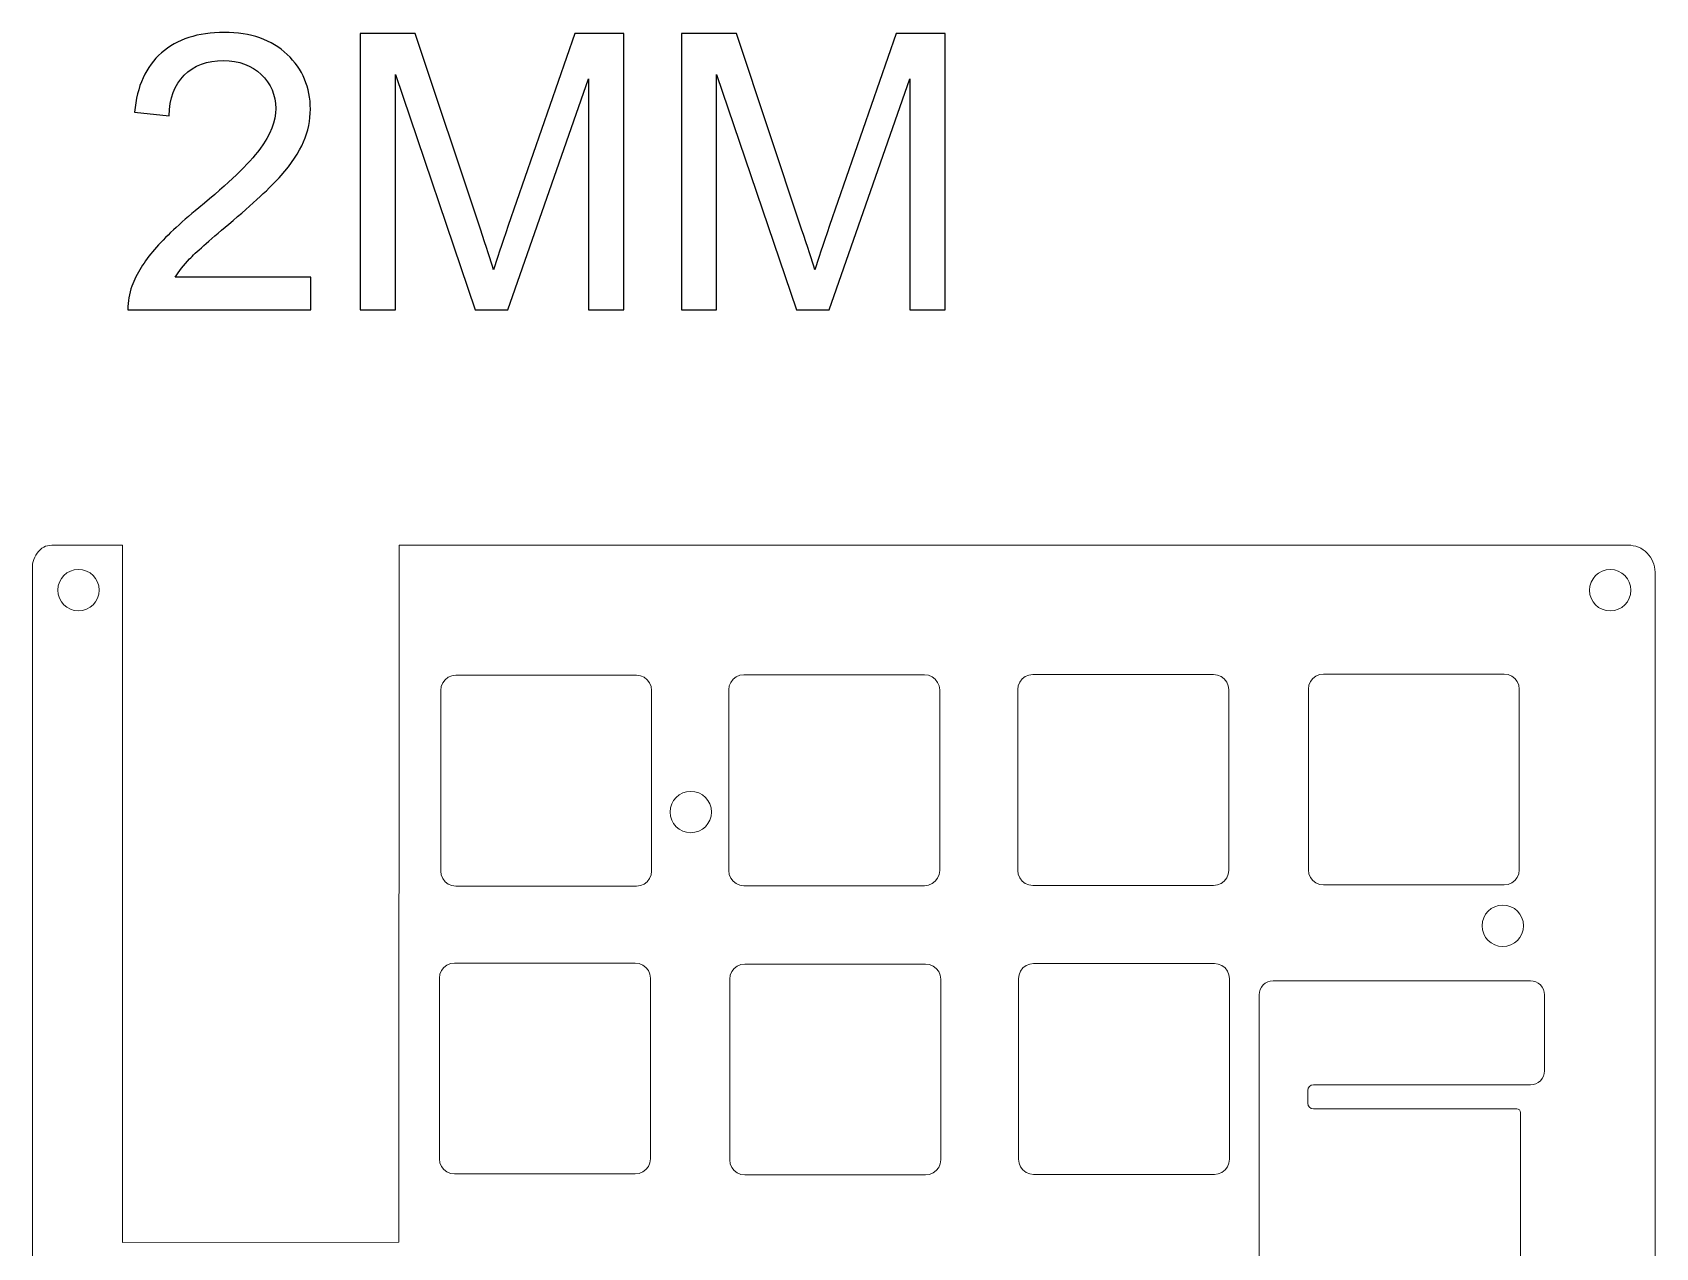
# Model space of a CAD drawing. Header units: centimetres. Extents: x -108 to -8, y -16 to 21.
# Drawn here: x -33.93 to -23.24, y 12.73 to 20.74 of the extents above; entities that cross this region are included whole.
import ezdxf

# ---------------------------------------------------------------- set-up
doc = ezdxf.new("R2010")
doc.units = ezdxf.units.CM
doc.header["$MEASUREMENT"] = 0
doc.layers.add('Layer 1', color=7, linetype='Continuous')

msp = doc.modelspace()

# ---------------------------------------------------------------- linework, layer by layer
at = {"layer": 'Layer 1', "color": 250, "lineweight": 20}
for centre in [(-33.62757, 17.06391), (-23.54153, 17.06299)]:
    msp.add_ellipse(centre, major_axis=(0, 0.13625), ratio=1, dxfattribs=at)
at = {"layer": 'Layer 1', "color": 250}
for points, knots in [([(-32.09788, 19.12447), (-32.09788, 19.12447), (-32.09788, 18.91111), (-32.09788, 18.91111), (-32.09788, 18.91111), (-33.30184, 18.91111), (-33.30184, 18.91111), (-33.30353, 18.96487), (-33.29464, 19.01652), (-33.27559, 19.06647), (-33.24469, 19.14818), (-33.19516, 19.22903), (-33.127, 19.3082), (-33.05885, 19.38736), (-32.96148, 19.4788), (-32.8349, 19.58252), (-32.63805, 19.74465), (-32.50428, 19.87292), (-32.43443, 19.96775), (-32.36416, 20.06258), (-32.32902, 20.15232), (-32.32902, 20.23699), (-32.32902, 20.32547), (-32.36077, 20.39997), (-32.42427, 20.46093), (-32.48777, 20.52147), (-32.57074, 20.55195), (-32.67277, 20.55195), (-32.78072, 20.55195), (-32.86708, 20.51978), (-32.93185, 20.45543), (-32.99662, 20.39151), (-33.02921, 20.30261), (-33.03006, 20.18873), (-33.03006, 20.18873), (-33.25866, 20.21159), (-33.25866, 20.21159), (-33.243, 20.38262), (-33.18373, 20.513), (-33.08128, 20.60275), (-32.97841, 20.6925), (-32.84083, 20.73737), (-32.66769, 20.73737), (-32.49327, 20.73737), (-32.35484, 20.68911), (-32.25324, 20.59217), (-32.15122, 20.49522), (-32.10042, 20.375), (-32.10042, 20.23191), (-32.10042, 20.1591), (-32.11524, 20.08755), (-32.14529, 20.01728), (-32.17493, 19.94658), (-32.22446, 19.8725), (-32.29346, 19.79461), (-32.36289, 19.71714), (-32.47761, 19.61003), (-32.63763, 19.47457), (-32.77183, 19.36196), (-32.85819, 19.28576), (-32.89629, 19.24554), (-32.93439, 19.20533), (-32.96571, 19.16511), (-32.99069, 19.12447), (-32.99069, 19.12447), (-32.09788, 19.12447), (-32.09788, 19.12447)], [0, 0, 0, 0, 0.04545455, 0.04545455, 0.04545455, 0.09090909, 0.09090909, 0.09090909, 0.13636364, 0.13636364, 0.13636364, 0.18181818, 0.18181818, 0.18181818, 0.22727273, 0.22727273, 0.22727273, 0.27272727, 0.27272727, 0.27272727, 0.31818182, 0.31818182, 0.31818182, 0.36363636, 0.36363636, 0.36363636, 0.40909091, 0.40909091, 0.40909091, 0.45454545, 0.45454545, 0.45454545, 0.5, 0.5, 0.5, 0.54545455, 0.54545455, 0.54545455, 0.59090909, 0.59090909, 0.59090909, 0.63636364, 0.63636364, 0.63636364, 0.68181818, 0.68181818, 0.68181818, 0.72727273, 0.72727273, 0.72727273, 0.77272727, 0.77272727, 0.77272727, 0.81818182, 0.81818182, 0.81818182, 0.86363636, 0.86363636, 0.86363636, 0.90909091, 0.90909091, 0.90909091, 0.95454545, 0.95454545, 0.95454545, 1, 1, 1, 1]), ([(-31.77234, 18.91111), (-31.77234, 18.91111), (-31.77234, 20.72975), (-31.77234, 20.72975), (-31.77234, 20.72975), (-31.41166, 20.72975), (-31.41166, 20.72975), (-31.41166, 20.72975), (-30.98155, 19.44239), (-30.98155, 19.44239), (-30.94176, 19.32259), (-30.91297, 19.23284), (-30.89477, 19.17315), (-30.87403, 19.23919), (-30.84143, 19.33656), (-30.7974, 19.46483), (-30.7974, 19.46483), (-30.35968, 20.72975), (-30.35968, 20.72975), (-30.35968, 20.72975), (-30.03752, 20.72975), (-30.03752, 20.72975), (-30.03752, 20.72975), (-30.03752, 18.91111), (-30.03752, 18.91111), (-30.03752, 18.91111), (-30.26866, 18.91111), (-30.26866, 18.91111), (-30.26866, 18.91111), (-30.26866, 20.43257), (-30.26866, 20.43257), (-30.26866, 20.43257), (-30.79952, 18.91111), (-30.79952, 18.91111), (-30.79952, 18.91111), (-31.01627, 18.91111), (-31.01627, 18.91111), (-31.01627, 18.91111), (-31.5412, 20.46051), (-31.5412, 20.46051), (-31.5412, 20.46051), (-31.5412, 18.91111), (-31.5412, 18.91111), (-31.5412, 18.91111), (-31.77234, 18.91111), (-31.77234, 18.91111)], [0, 0, 0, 0, 0.06666667, 0.06666667, 0.06666667, 0.13333333, 0.13333333, 0.13333333, 0.2, 0.2, 0.2, 0.26666667, 0.26666667, 0.26666667, 0.33333333, 0.33333333, 0.33333333, 0.4, 0.4, 0.4, 0.46666667, 0.46666667, 0.46666667, 0.53333333, 0.53333333, 0.53333333, 0.6, 0.6, 0.6, 0.66666667, 0.66666667, 0.66666667, 0.73333333, 0.73333333, 0.73333333, 0.8, 0.8, 0.8, 0.86666667, 0.86666667, 0.86666667, 0.93333333, 0.93333333, 0.93333333, 1, 1, 1, 1]), ([(-29.65652, 18.91111), (-29.65652, 18.91111), (-29.65652, 20.72975), (-29.65652, 20.72975), (-29.65652, 20.72975), (-29.29584, 20.72975), (-29.29584, 20.72975), (-29.29584, 20.72975), (-28.86573, 19.44239), (-28.86573, 19.44239), (-28.82594, 19.32259), (-28.79715, 19.23284), (-28.77895, 19.17315), (-28.75821, 19.23919), (-28.72561, 19.33656), (-28.68158, 19.46483), (-28.68158, 19.46483), (-28.24386, 20.72975), (-28.24386, 20.72975), (-28.24386, 20.72975), (-27.9217, 20.72975), (-27.9217, 20.72975), (-27.9217, 20.72975), (-27.9217, 18.91111), (-27.9217, 18.91111), (-27.9217, 18.91111), (-28.15284, 18.91111), (-28.15284, 18.91111), (-28.15284, 18.91111), (-28.15284, 20.43257), (-28.15284, 20.43257), (-28.15284, 20.43257), (-28.6837, 18.91111), (-28.6837, 18.91111), (-28.6837, 18.91111), (-28.90045, 18.91111), (-28.90045, 18.91111), (-28.90045, 18.91111), (-29.42538, 20.46051), (-29.42538, 20.46051), (-29.42538, 20.46051), (-29.42538, 18.91111), (-29.42538, 18.91111), (-29.42538, 18.91111), (-29.65652, 18.91111), (-29.65652, 18.91111)], [0, 0, 0, 0, 0.06666667, 0.06666667, 0.06666667, 0.13333333, 0.13333333, 0.13333333, 0.2, 0.2, 0.2, 0.26666667, 0.26666667, 0.26666667, 0.33333333, 0.33333333, 0.33333333, 0.4, 0.4, 0.4, 0.46666667, 0.46666667, 0.46666667, 0.53333333, 0.53333333, 0.53333333, 0.6, 0.6, 0.6, 0.66666667, 0.66666667, 0.66666667, 0.73333333, 0.73333333, 0.73333333, 0.8, 0.8, 0.8, 0.86666667, 0.86666667, 0.86666667, 0.93333333, 0.93333333, 0.93333333, 1, 1, 1, 1])]:
    msp.add_open_spline(points, degree=3, knots=knots, dxfattribs=at)
at = {"layer": 'Layer 1', "lineweight": 9}
for points, knots in [([(-33.77456, 17.36013), (-33.81498, 17.36013), (-33.85084, 17.35895), (-33.87942, 17.33037), (-33.908, 17.30179), (-33.93068, 17.26261), (-33.93068, 17.22219)], [0, 0, 0, 0, 0.5, 0.5, 0.5, 1, 1, 1, 1]), ([(-23.42422, 17.36013), (-23.42422, 17.36013), (-31.51511, 17.36013), (-31.51511, 17.36013), (-31.51511, 17.36013), (-31.51801, 12.76847), (-31.51801, 12.76847), (-31.51801, 12.76847), (-33.33792, 12.76731), (-33.33792, 12.76731), (-33.33792, 12.76731), (-33.33744, 17.36013), (-33.33744, 17.36013), (-33.33744, 17.36013), (-33.77456, 17.36013), (-33.77456, 17.36013)], [0, 0, 0, 0, 0.2, 0.2, 0.2, 0.4, 0.4, 0.4, 0.6, 0.6, 0.6, 0.8, 0.8, 0.8, 1, 1, 1, 1]), ([(-23.24642, 17.18233), (-23.24642, 17.22949), (-23.26516, 17.27471), (-23.2985, 17.30805), (-23.33184, 17.34139), (-23.37706, 17.36013), (-23.42422, 17.36013)], [0, 0, 0, 0, 0.5, 0.5, 0.5, 1, 1, 1, 1]), ([(-33.93068, 17.22219), (-33.93068, 17.22219), (-33.93068, 12.30837), (-33.93068, 12.30837), (-33.93068, 12.27469), (-33.91048, 12.2275), (-33.88667, 12.20369), (-33.86286, 12.17988), (-33.83055, 12.16649), (-33.79687, 12.16649)], [0, 0, 0, 0, 0.33333333, 0.33333333, 0.33333333, 0.66666667, 0.66666667, 0.66666667, 1, 1, 1, 1]), ([(-29.45931, 15.60207), (-29.45931, 15.67732), (-29.52031, 15.73832), (-29.59556, 15.73832), (-29.67081, 15.73832), (-29.73181, 15.67732), (-29.73181, 15.60207), (-29.73181, 15.52682), (-29.67081, 15.46582), (-29.59556, 15.46582), (-29.52031, 15.46582), (-29.45931, 15.52682), (-29.45931, 15.60207)], [0, 0, 0, 0, 0.25, 0.25, 0.25, 0.5, 0.5, 0.5, 0.75, 0.75, 0.75, 1, 1, 1, 1]), ([(-24.11261, 14.85277), (-24.11261, 14.92802), (-24.17361, 14.98902), (-24.24886, 14.98902), (-24.32411, 14.98902), (-24.38511, 14.92802), (-24.38511, 14.85277), (-24.38511, 14.77752), (-24.32411, 14.71652), (-24.24886, 14.71652), (-24.17361, 14.71652), (-24.11261, 14.77752), (-24.11261, 14.85277)], [0, 0, 0, 0, 0.25, 0.25, 0.25, 0.5, 0.5, 0.5, 0.75, 0.75, 0.75, 1, 1, 1, 1]), ([(-23.97451, 13.89765), (-23.97451, 13.84666), (-24.01603, 13.80518), (-24.06703, 13.80518), (-24.06703, 13.80518), (-25.49552, 13.80518), (-25.49552, 13.80518), (-25.51621, 13.80518), (-25.53302, 13.78833), (-25.53302, 13.76766), (-25.53302, 13.76766), (-25.53302, 13.68384), (-25.53302, 13.68384), (-25.53302, 13.66317), (-25.51621, 13.64636), (-25.49552, 13.64636), (-25.49552, 13.64636), (-24.15552, 13.64636), (-24.15552, 13.64636), (-24.14312, 13.64636), (-24.13302, 13.63627), (-24.13302, 13.62386), (-24.13302, 13.62386), (-24.13302, 12.28386), (-24.13302, 12.28386), (-24.13302, 12.27146), (-24.14312, 12.26136), (-24.15552, 12.26136), (-24.15552, 12.26136), (-25.49552, 12.26136), (-25.49552, 12.26136), (-25.51621, 12.26136), (-25.53302, 12.24452), (-25.53302, 12.22385), (-25.53302, 12.22385), (-25.53302, 12.14006), (-25.53302, 12.14006), (-25.53302, 12.11939), (-25.51621, 12.10254), (-25.49552, 12.10254), (-25.49552, 12.10254), (-24.06703, 12.10254), (-24.06703, 12.10254), (-24.01603, 12.10254), (-23.97451, 12.06107), (-23.97451, 12.01004), (-23.97451, 12.01004), (-23.97451, 11.51006), (-23.97451, 11.51006), (-23.97451, 11.45904), (-24.01603, 11.41756), (-24.06703, 11.41756), (-24.06703, 11.41756), (-25.76102, 11.41756), (-25.76102, 11.41756), (-25.81202, 11.41756), (-25.85354, 11.45904), (-25.85354, 11.51006), (-25.85354, 11.51006), (-25.85354, 14.39767), (-25.85354, 14.39767), (-25.85354, 14.44865), (-25.81202, 14.49013), (-25.76102, 14.49013), (-25.76102, 14.49013), (-24.06703, 14.49013), (-24.06703, 14.49013), (-24.01603, 14.49013), (-23.97451, 14.44865), (-23.97451, 14.39767), (-23.97451, 14.39767), (-23.97451, 13.89765), (-23.97451, 13.89765)], [0, 0, 0, 0, 0.04166667, 0.04166667, 0.04166667, 0.08333333, 0.08333333, 0.08333333, 0.125, 0.125, 0.125, 0.16666667, 0.16666667, 0.16666667, 0.20833333, 0.20833333, 0.20833333, 0.25, 0.25, 0.25, 0.29166667, 0.29166667, 0.29166667, 0.33333333, 0.33333333, 0.33333333, 0.375, 0.375, 0.375, 0.41666667, 0.41666667, 0.41666667, 0.45833333, 0.45833333, 0.45833333, 0.5, 0.5, 0.5, 0.54166667, 0.54166667, 0.54166667, 0.58333333, 0.58333333, 0.58333333, 0.625, 0.625, 0.625, 0.66666667, 0.66666667, 0.66666667, 0.70833333, 0.70833333, 0.70833333, 0.75, 0.75, 0.75, 0.79166667, 0.79166667, 0.79166667, 0.83333333, 0.83333333, 0.83333333, 0.875, 0.875, 0.875, 0.91666667, 0.91666667, 0.91666667, 0.95833333, 0.95833333, 0.95833333, 1, 1, 1, 1])]:
    msp.add_open_spline(points, degree=3, knots=knots, dxfattribs=at)
for points in [[(-23.24311, 6.811), (-23.24311, 6.811), (-23.24642, 17.18233), (-23.24642, 17.18233)], [(-31.22934, 16.45322), (-31.22934, 16.45322), (-31.21357, 16.47377), (-31.21357, 16.47377)], [(-31.21357, 16.47377), (-31.21357, 16.47377), (-31.19302, 16.48955), (-31.19302, 16.48955)], [(-31.19302, 16.48955), (-31.19302, 16.48955), (-31.16909, 16.49946), (-31.16909, 16.49946)], [(-31.16909, 16.49946), (-31.16909, 16.49946), (-31.14342, 16.50283), (-31.14342, 16.50283)], [(-29.95284, 16.50283), (-29.95284, 16.50283), (-31.14342, 16.50283), (-31.14342, 16.50283)], [(-29.95284, 16.50283), (-29.95284, 16.50283), (-29.92717, 16.49946), (-29.92717, 16.49946)], [(-29.92717, 16.49946), (-29.92717, 16.49946), (-29.90324, 16.48955), (-29.90324, 16.48955)], [(-29.90324, 16.48955), (-29.90324, 16.48955), (-29.88269, 16.47377), (-29.88269, 16.47377)], [(-29.88269, 16.47377), (-29.88269, 16.47377), (-29.86691, 16.45322), (-29.86691, 16.45322)], [(-29.33258, 16.45641), (-29.33258, 16.45641), (-29.31681, 16.47696), (-29.31681, 16.47696)], [(-29.31681, 16.47696), (-29.31681, 16.47696), (-29.29626, 16.49274), (-29.29626, 16.49274)], [(-29.29626, 16.49274), (-29.29626, 16.49274), (-29.27233, 16.50265), (-29.27233, 16.50265)], [(-29.27233, 16.50265), (-29.27233, 16.50265), (-29.24666, 16.50602), (-29.24666, 16.50602)], [(-28.05608, 16.50602), (-28.05608, 16.50602), (-29.24666, 16.50602), (-29.24666, 16.50602)], [(-28.05608, 16.50602), (-28.05608, 16.50602), (-28.03041, 16.50265), (-28.03041, 16.50265)], [(-28.03041, 16.50265), (-28.03041, 16.50265), (-28.00648, 16.49274), (-28.00648, 16.49274)], [(-28.00648, 16.49274), (-28.00648, 16.49274), (-27.98593, 16.47696), (-27.98593, 16.47696)], [(-27.98593, 16.47696), (-27.98593, 16.47696), (-27.97015, 16.45641), (-27.97015, 16.45641)], [(-27.42924, 16.45806), (-27.42924, 16.45806), (-27.41347, 16.47861), (-27.41347, 16.47861)], [(-27.41347, 16.47861), (-27.41347, 16.47861), (-27.39292, 16.49439), (-27.39292, 16.49439)], [(-27.39292, 16.49439), (-27.39292, 16.49439), (-27.36899, 16.5043), (-27.36899, 16.5043)], [(-27.36899, 16.5043), (-27.36899, 16.5043), (-27.34332, 16.50767), (-27.34332, 16.50767)], [(-26.15274, 16.50767), (-26.15274, 16.50767), (-27.34332, 16.50767), (-27.34332, 16.50767)], [(-26.15274, 16.50767), (-26.15274, 16.50767), (-26.12707, 16.5043), (-26.12707, 16.5043)], [(-26.12707, 16.5043), (-26.12707, 16.5043), (-26.10314, 16.49439), (-26.10314, 16.49439)], [(-26.10314, 16.49439), (-26.10314, 16.49439), (-26.08259, 16.47861), (-26.08259, 16.47861)], [(-26.08259, 16.47861), (-26.08259, 16.47861), (-26.06681, 16.45806), (-26.06681, 16.45806)], [(-25.52585, 16.4373), (-25.52585, 16.4373), (-25.51594, 16.46122), (-25.51594, 16.46122)], [(-25.51594, 16.46122), (-25.51594, 16.46122), (-25.50017, 16.48177), (-25.50017, 16.48177)], [(-25.50017, 16.48177), (-25.50017, 16.48177), (-25.47962, 16.49755), (-25.47962, 16.49755)], [(-25.47962, 16.49755), (-25.47962, 16.49755), (-25.45569, 16.50746), (-25.45569, 16.50746)], [(-25.45569, 16.50746), (-25.45569, 16.50746), (-25.43002, 16.51083), (-25.43002, 16.51083)], [(-24.23944, 16.51083), (-24.23944, 16.51083), (-25.43002, 16.51083), (-25.43002, 16.51083)], [(-24.23944, 16.51083), (-24.23944, 16.51083), (-24.21377, 16.50746), (-24.21377, 16.50746)], [(-24.21377, 16.50746), (-24.21377, 16.50746), (-24.18984, 16.49755), (-24.18984, 16.49755)], [(-24.18984, 16.49755), (-24.18984, 16.49755), (-24.16929, 16.48177), (-24.16929, 16.48177)], [(-24.16929, 16.48177), (-24.16929, 16.48177), (-24.15351, 16.46122), (-24.15351, 16.46122)], [(-24.15351, 16.46122), (-24.15351, 16.46122), (-24.1436, 16.4373), (-24.1436, 16.4373)], [(-31.24263, 16.40362), (-31.24263, 16.40362), (-31.23925, 16.4293), (-31.23925, 16.4293)], [(-31.24263, 16.40362), (-31.24263, 16.40362), (-31.24263, 15.21304), (-31.24263, 15.21304)], [(-31.23925, 16.4293), (-31.23925, 16.4293), (-31.22934, 16.45322), (-31.22934, 16.45322)], [(-29.86691, 16.45322), (-29.86691, 16.45322), (-29.857, 16.4293), (-29.857, 16.4293)], [(-29.857, 16.4293), (-29.857, 16.4293), (-29.85363, 16.40362), (-29.85363, 16.40362)], [(-29.85363, 15.21304), (-29.85363, 15.21304), (-29.85363, 16.40362), (-29.85363, 16.40362)], [(-29.34587, 16.40681), (-29.34587, 16.40681), (-29.34249, 16.43249), (-29.34249, 16.43249)], [(-29.34587, 16.40681), (-29.34587, 16.40681), (-29.34587, 15.21623), (-29.34587, 15.21623)], [(-29.34249, 16.43249), (-29.34249, 16.43249), (-29.33258, 16.45641), (-29.33258, 16.45641)], [(-27.97015, 16.45641), (-27.97015, 16.45641), (-27.96024, 16.43249), (-27.96024, 16.43249)], [(-27.96024, 16.43249), (-27.96024, 16.43249), (-27.95687, 16.40681), (-27.95687, 16.40681)], [(-27.95687, 15.21623), (-27.95687, 15.21623), (-27.95687, 16.40681), (-27.95687, 16.40681)], [(-27.44253, 16.40846), (-27.44253, 16.40846), (-27.43915, 16.43414), (-27.43915, 16.43414)], [(-27.44253, 16.40846), (-27.44253, 16.40846), (-27.44253, 15.21788), (-27.44253, 15.21788)], [(-27.43915, 16.43414), (-27.43915, 16.43414), (-27.42924, 16.45806), (-27.42924, 16.45806)], [(-26.06681, 16.45806), (-26.06681, 16.45806), (-26.0569, 16.43414), (-26.0569, 16.43414)], [(-26.0569, 16.43414), (-26.0569, 16.43414), (-26.05353, 16.40846), (-26.05353, 16.40846)], [(-26.05353, 15.21788), (-26.05353, 15.21788), (-26.05353, 16.40846), (-26.05353, 16.40846)], [(-25.52923, 16.41162), (-25.52923, 16.41162), (-25.52585, 16.4373), (-25.52585, 16.4373)], [(-25.52923, 16.41162), (-25.52923, 16.41162), (-25.52923, 15.22104), (-25.52923, 15.22104)], [(-24.1436, 16.4373), (-24.1436, 16.4373), (-24.14023, 16.41162), (-24.14023, 16.41162)], [(-24.14023, 15.22104), (-24.14023, 15.22104), (-24.14023, 16.41162), (-24.14023, 16.41162)], [(-31.23925, 15.18737), (-31.23925, 15.18737), (-31.24263, 15.21304), (-31.24263, 15.21304)], [(-31.22934, 15.16344), (-31.22934, 15.16344), (-31.23925, 15.18737), (-31.23925, 15.18737)], [(-29.857, 15.18737), (-29.857, 15.18737), (-29.86691, 15.16344), (-29.86691, 15.16344)], [(-29.85363, 15.21304), (-29.85363, 15.21304), (-29.857, 15.18737), (-29.857, 15.18737)], [(-29.34249, 15.19056), (-29.34249, 15.19056), (-29.34587, 15.21623), (-29.34587, 15.21623)], [(-29.33258, 15.16663), (-29.33258, 15.16663), (-29.34249, 15.19056), (-29.34249, 15.19056)], [(-27.96024, 15.19056), (-27.96024, 15.19056), (-27.97015, 15.16663), (-27.97015, 15.16663)], [(-27.95687, 15.21623), (-27.95687, 15.21623), (-27.96024, 15.19056), (-27.96024, 15.19056)], [(-27.43915, 15.19221), (-27.43915, 15.19221), (-27.44253, 15.21788), (-27.44253, 15.21788)], [(-27.42924, 15.16828), (-27.42924, 15.16828), (-27.43915, 15.19221), (-27.43915, 15.19221)], [(-26.0569, 15.19221), (-26.0569, 15.19221), (-26.06681, 15.16828), (-26.06681, 15.16828)], [(-26.05353, 15.21788), (-26.05353, 15.21788), (-26.0569, 15.19221), (-26.0569, 15.19221)], [(-25.52585, 15.19537), (-25.52585, 15.19537), (-25.52923, 15.22104), (-25.52923, 15.22104)], [(-25.51594, 15.17144), (-25.51594, 15.17144), (-25.52585, 15.19537), (-25.52585, 15.19537)], [(-24.1436, 15.19537), (-24.1436, 15.19537), (-24.15351, 15.17144), (-24.15351, 15.17144)], [(-24.14023, 15.22104), (-24.14023, 15.22104), (-24.1436, 15.19537), (-24.1436, 15.19537)], [(-31.21357, 15.14289), (-31.21357, 15.14289), (-31.22934, 15.16344), (-31.22934, 15.16344)], [(-31.19302, 15.12712), (-31.19302, 15.12712), (-31.21357, 15.14289), (-31.21357, 15.14289)], [(-31.16909, 15.11721), (-31.16909, 15.11721), (-31.19302, 15.12712), (-31.19302, 15.12712)], [(-31.14342, 15.11383), (-31.14342, 15.11383), (-31.16909, 15.11721), (-31.16909, 15.11721)], [(-31.14342, 15.11383), (-31.14342, 15.11383), (-29.95284, 15.11383), (-29.95284, 15.11383)], [(-29.92717, 15.11721), (-29.92717, 15.11721), (-29.95284, 15.11383), (-29.95284, 15.11383)], [(-29.90324, 15.12712), (-29.90324, 15.12712), (-29.92717, 15.11721), (-29.92717, 15.11721)], [(-29.88269, 15.14289), (-29.88269, 15.14289), (-29.90324, 15.12712), (-29.90324, 15.12712)], [(-29.86691, 15.16344), (-29.86691, 15.16344), (-29.88269, 15.14289), (-29.88269, 15.14289)], [(-29.31681, 15.14608), (-29.31681, 15.14608), (-29.33258, 15.16663), (-29.33258, 15.16663)], [(-29.29626, 15.13031), (-29.29626, 15.13031), (-29.31681, 15.14608), (-29.31681, 15.14608)], [(-29.27233, 15.1204), (-29.27233, 15.1204), (-29.29626, 15.13031), (-29.29626, 15.13031)], [(-29.24666, 15.11702), (-29.24666, 15.11702), (-29.27233, 15.1204), (-29.27233, 15.1204)], [(-29.24666, 15.11702), (-29.24666, 15.11702), (-28.05608, 15.11702), (-28.05608, 15.11702)], [(-28.03041, 15.1204), (-28.03041, 15.1204), (-28.05608, 15.11702), (-28.05608, 15.11702)], [(-28.00648, 15.13031), (-28.00648, 15.13031), (-28.03041, 15.1204), (-28.03041, 15.1204)], [(-27.98593, 15.14608), (-27.98593, 15.14608), (-28.00648, 15.13031), (-28.00648, 15.13031)], [(-27.97015, 15.16663), (-27.97015, 15.16663), (-27.98593, 15.14608), (-27.98593, 15.14608)], [(-27.41347, 15.14773), (-27.41347, 15.14773), (-27.42924, 15.16828), (-27.42924, 15.16828)], [(-27.39292, 15.13196), (-27.39292, 15.13196), (-27.41347, 15.14773), (-27.41347, 15.14773)], [(-27.36899, 15.12205), (-27.36899, 15.12205), (-27.39292, 15.13196), (-27.39292, 15.13196)], [(-27.34332, 15.11867), (-27.34332, 15.11867), (-27.36899, 15.12205), (-27.36899, 15.12205)], [(-27.34332, 15.11867), (-27.34332, 15.11867), (-26.15274, 15.11867), (-26.15274, 15.11867)], [(-26.12707, 15.12205), (-26.12707, 15.12205), (-26.15274, 15.11867), (-26.15274, 15.11867)], [(-26.10314, 15.13196), (-26.10314, 15.13196), (-26.12707, 15.12205), (-26.12707, 15.12205)], [(-26.08259, 15.14773), (-26.08259, 15.14773), (-26.10314, 15.13196), (-26.10314, 15.13196)], [(-26.06681, 15.16828), (-26.06681, 15.16828), (-26.08259, 15.14773), (-26.08259, 15.14773)], [(-25.50017, 15.15089), (-25.50017, 15.15089), (-25.51594, 15.17144), (-25.51594, 15.17144)], [(-25.47962, 15.13512), (-25.47962, 15.13512), (-25.50017, 15.15089), (-25.50017, 15.15089)], [(-25.45569, 15.12521), (-25.45569, 15.12521), (-25.47962, 15.13512), (-25.47962, 15.13512)], [(-25.43002, 15.12183), (-25.43002, 15.12183), (-25.45569, 15.12521), (-25.45569, 15.12521)], [(-25.43002, 15.12183), (-25.43002, 15.12183), (-24.23944, 15.12183), (-24.23944, 15.12183)], [(-24.21377, 15.12521), (-24.21377, 15.12521), (-24.23944, 15.12183), (-24.23944, 15.12183)], [(-24.18984, 15.13512), (-24.18984, 15.13512), (-24.21377, 15.12521), (-24.21377, 15.12521)], [(-24.16929, 15.15089), (-24.16929, 15.15089), (-24.18984, 15.13512), (-24.18984, 15.13512)], [(-24.15351, 15.17144), (-24.15351, 15.17144), (-24.16929, 15.15089), (-24.16929, 15.15089)], [(-31.24751, 14.53409), (-31.24751, 14.53409), (-31.2376, 14.55801), (-31.2376, 14.55801)], [(-31.2376, 14.55801), (-31.2376, 14.55801), (-31.22183, 14.57856), (-31.22183, 14.57856)], [(-31.22183, 14.57856), (-31.22183, 14.57856), (-31.20128, 14.59434), (-31.20128, 14.59434)], [(-31.20128, 14.59434), (-31.20128, 14.59434), (-31.17735, 14.60425), (-31.17735, 14.60425)], [(-31.17735, 14.60425), (-31.17735, 14.60425), (-31.15168, 14.60762), (-31.15168, 14.60762)], [(-29.9611, 14.60762), (-29.9611, 14.60762), (-31.15168, 14.60762), (-31.15168, 14.60762)], [(-29.9611, 14.60762), (-29.9611, 14.60762), (-29.93543, 14.60425), (-29.93543, 14.60425)], [(-29.93543, 14.60425), (-29.93543, 14.60425), (-29.9115, 14.59434), (-29.9115, 14.59434)], [(-29.9115, 14.59434), (-29.9115, 14.59434), (-29.89095, 14.57856), (-29.89095, 14.57856)], [(-29.89095, 14.57856), (-29.89095, 14.57856), (-29.87517, 14.55801), (-29.87517, 14.55801)], [(-29.87517, 14.55801), (-29.87517, 14.55801), (-29.86526, 14.53409), (-29.86526, 14.53409)], [(-29.33585, 14.52741), (-29.33585, 14.52741), (-29.32594, 14.55133), (-29.32594, 14.55133)], [(-29.32594, 14.55133), (-29.32594, 14.55133), (-29.31017, 14.57188), (-29.31017, 14.57188)], [(-29.31017, 14.57188), (-29.31017, 14.57188), (-29.28962, 14.58766), (-29.28962, 14.58766)], [(-29.28962, 14.58766), (-29.28962, 14.58766), (-29.26569, 14.59757), (-29.26569, 14.59757)], [(-29.26569, 14.59757), (-29.26569, 14.59757), (-29.24002, 14.60094), (-29.24002, 14.60094)], [(-28.04944, 14.60094), (-28.04944, 14.60094), (-29.24002, 14.60094), (-29.24002, 14.60094)], [(-28.04944, 14.60094), (-28.04944, 14.60094), (-28.02377, 14.59757), (-28.02377, 14.59757)], [(-28.02377, 14.59757), (-28.02377, 14.59757), (-27.99984, 14.58766), (-27.99984, 14.58766)], [(-27.99984, 14.58766), (-27.99984, 14.58766), (-27.97929, 14.57188), (-27.97929, 14.57188)], [(-27.97929, 14.57188), (-27.97929, 14.57188), (-27.96351, 14.55133), (-27.96351, 14.55133)], [(-27.96351, 14.55133), (-27.96351, 14.55133), (-27.9536, 14.52741), (-27.9536, 14.52741)], [(-27.43423, 14.5308), (-27.43423, 14.5308), (-27.42432, 14.55472), (-27.42432, 14.55472)], [(-27.42432, 14.55472), (-27.42432, 14.55472), (-27.40855, 14.57527), (-27.40855, 14.57527)], [(-27.40855, 14.57527), (-27.40855, 14.57527), (-27.388, 14.59105), (-27.388, 14.59105)], [(-27.388, 14.59105), (-27.388, 14.59105), (-27.36407, 14.60096), (-27.36407, 14.60096)], [(-27.36407, 14.60096), (-27.36407, 14.60096), (-27.3384, 14.60433), (-27.3384, 14.60433)], [(-26.14782, 14.60433), (-26.14782, 14.60433), (-27.3384, 14.60433), (-27.3384, 14.60433)], [(-26.14782, 14.60433), (-26.14782, 14.60433), (-26.12215, 14.60096), (-26.12215, 14.60096)], [(-26.12215, 14.60096), (-26.12215, 14.60096), (-26.09822, 14.59105), (-26.09822, 14.59105)], [(-26.09822, 14.59105), (-26.09822, 14.59105), (-26.07767, 14.57527), (-26.07767, 14.57527)], [(-26.07767, 14.57527), (-26.07767, 14.57527), (-26.06189, 14.55472), (-26.06189, 14.55472)], [(-26.06189, 14.55472), (-26.06189, 14.55472), (-26.05198, 14.5308), (-26.05198, 14.5308)], [(-31.25089, 14.50841), (-31.25089, 14.50841), (-31.24751, 14.53409), (-31.24751, 14.53409)], [(-31.25089, 14.50841), (-31.25089, 14.50841), (-31.25089, 13.31783), (-31.25089, 13.31783)], [(-29.86526, 14.53409), (-29.86526, 14.53409), (-29.86189, 14.50841), (-29.86189, 14.50841)], [(-29.86189, 13.31783), (-29.86189, 13.31783), (-29.86189, 14.50841), (-29.86189, 14.50841)], [(-29.33923, 14.50173), (-29.33923, 14.50173), (-29.33585, 14.52741), (-29.33585, 14.52741)], [(-29.33923, 14.50173), (-29.33923, 14.50173), (-29.33923, 13.31115), (-29.33923, 13.31115)], [(-27.9536, 14.52741), (-27.9536, 14.52741), (-27.95023, 14.50173), (-27.95023, 14.50173)], [(-27.95023, 13.31115), (-27.95023, 13.31115), (-27.95023, 14.50173), (-27.95023, 14.50173)], [(-27.43761, 14.50512), (-27.43761, 14.50512), (-27.43423, 14.5308), (-27.43423, 14.5308)], [(-27.43761, 14.50512), (-27.43761, 14.50512), (-27.43761, 13.31454), (-27.43761, 13.31454)], [(-26.05198, 14.5308), (-26.05198, 14.5308), (-26.04861, 14.50512), (-26.04861, 14.50512)], [(-26.04861, 13.31454), (-26.04861, 13.31454), (-26.04861, 14.50512), (-26.04861, 14.50512)], [(-31.24751, 13.29216), (-31.24751, 13.29216), (-31.25089, 13.31783), (-31.25089, 13.31783)], [(-31.2376, 13.26823), (-31.2376, 13.26823), (-31.24751, 13.29216), (-31.24751, 13.29216)], [(-31.22183, 13.24768), (-31.22183, 13.24768), (-31.2376, 13.26823), (-31.2376, 13.26823)], [(-29.87517, 13.26823), (-29.87517, 13.26823), (-29.89095, 13.24768), (-29.89095, 13.24768)], [(-29.86526, 13.29216), (-29.86526, 13.29216), (-29.87517, 13.26823), (-29.87517, 13.26823)], [(-29.86189, 13.31783), (-29.86189, 13.31783), (-29.86526, 13.29216), (-29.86526, 13.29216)], [(-29.33585, 13.28548), (-29.33585, 13.28548), (-29.33923, 13.31115), (-29.33923, 13.31115)], [(-29.32594, 13.26155), (-29.32594, 13.26155), (-29.33585, 13.28548), (-29.33585, 13.28548)], [(-29.31017, 13.241), (-29.31017, 13.241), (-29.32594, 13.26155), (-29.32594, 13.26155)], [(-27.96351, 13.26155), (-27.96351, 13.26155), (-27.97929, 13.241), (-27.97929, 13.241)], [(-27.9536, 13.28548), (-27.9536, 13.28548), (-27.96351, 13.26155), (-27.96351, 13.26155)], [(-27.95023, 13.31115), (-27.95023, 13.31115), (-27.9536, 13.28548), (-27.9536, 13.28548)], [(-27.43423, 13.28887), (-27.43423, 13.28887), (-27.43761, 13.31454), (-27.43761, 13.31454)], [(-27.42432, 13.26494), (-27.42432, 13.26494), (-27.43423, 13.28887), (-27.43423, 13.28887)], [(-27.40855, 13.24439), (-27.40855, 13.24439), (-27.42432, 13.26494), (-27.42432, 13.26494)], [(-26.06189, 13.26494), (-26.06189, 13.26494), (-26.07767, 13.24439), (-26.07767, 13.24439)], [(-26.05198, 13.28887), (-26.05198, 13.28887), (-26.06189, 13.26494), (-26.06189, 13.26494)], [(-26.04861, 13.31454), (-26.04861, 13.31454), (-26.05198, 13.28887), (-26.05198, 13.28887)], [(-31.20128, 13.23191), (-31.20128, 13.23191), (-31.22183, 13.24768), (-31.22183, 13.24768)], [(-31.17735, 13.222), (-31.17735, 13.222), (-31.20128, 13.23191), (-31.20128, 13.23191)], [(-31.15168, 13.21862), (-31.15168, 13.21862), (-31.17735, 13.222), (-31.17735, 13.222)], [(-31.15168, 13.21862), (-31.15168, 13.21862), (-29.9611, 13.21862), (-29.9611, 13.21862)], [(-29.93543, 13.222), (-29.93543, 13.222), (-29.9611, 13.21862), (-29.9611, 13.21862)], [(-29.9115, 13.23191), (-29.9115, 13.23191), (-29.93543, 13.222), (-29.93543, 13.222)], [(-29.89095, 13.24768), (-29.89095, 13.24768), (-29.9115, 13.23191), (-29.9115, 13.23191)], [(-29.28962, 13.22523), (-29.28962, 13.22523), (-29.31017, 13.241), (-29.31017, 13.241)], [(-29.26569, 13.21532), (-29.26569, 13.21532), (-29.28962, 13.22523), (-29.28962, 13.22523)], [(-29.24002, 13.21194), (-29.24002, 13.21194), (-29.26569, 13.21532), (-29.26569, 13.21532)], [(-29.24002, 13.21194), (-29.24002, 13.21194), (-28.04944, 13.21194), (-28.04944, 13.21194)], [(-28.02377, 13.21532), (-28.02377, 13.21532), (-28.04944, 13.21194), (-28.04944, 13.21194)], [(-27.99984, 13.22523), (-27.99984, 13.22523), (-28.02377, 13.21532), (-28.02377, 13.21532)], [(-27.97929, 13.241), (-27.97929, 13.241), (-27.99984, 13.22523), (-27.99984, 13.22523)], [(-27.388, 13.22862), (-27.388, 13.22862), (-27.40855, 13.24439), (-27.40855, 13.24439)], [(-27.36407, 13.21871), (-27.36407, 13.21871), (-27.388, 13.22862), (-27.388, 13.22862)], [(-27.3384, 13.21533), (-27.3384, 13.21533), (-27.36407, 13.21871), (-27.36407, 13.21871)], [(-27.3384, 13.21533), (-27.3384, 13.21533), (-26.14782, 13.21533), (-26.14782, 13.21533)], [(-26.12215, 13.21871), (-26.12215, 13.21871), (-26.14782, 13.21533), (-26.14782, 13.21533)], [(-26.09822, 13.22862), (-26.09822, 13.22862), (-26.12215, 13.21871), (-26.12215, 13.21871)], [(-26.07767, 13.24439), (-26.07767, 13.24439), (-26.09822, 13.22862), (-26.09822, 13.22862)]]:
    msp.add_open_spline(points, degree=3, dxfattribs=at)

doc.saveas('drawing.dxf')
